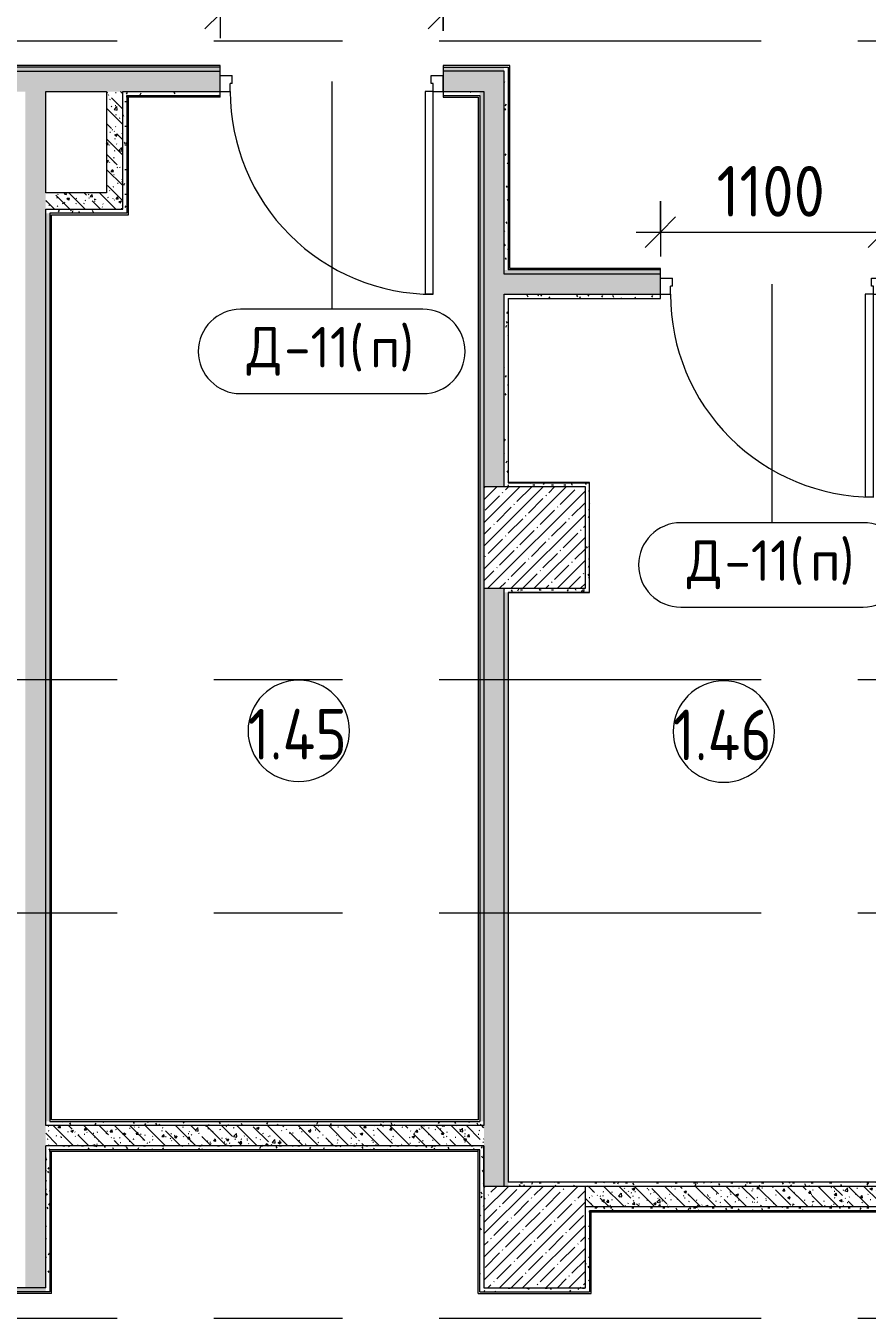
# Model space of a CAD drawing. Header units: millimetres. Extents: x 35848 to 85156, y -2706 to 28205.
# Drawn here: x 76322 to 80469, y 15000 to 21374 of the extents above; entities that cross this region are included whole.
import ezdxf

# ---------------------------------------------------------------- set-up
doc = ezdxf.new("R2010")
doc.units = ezdxf.units.MM
doc.linetypes.add('Осевая', pattern=[3175, 635, -476.25, 1587.5, -476.25])
for name, color, linetype, lineweight in [('A-ANNO-DIMS', 7, 'Continuous', 9), ('A-ANNO-DIMS-100', 7, 'Continuous', 9), ('A-AREA-IDEN', 7, 'Continuous', 9), ('A-DOOR-IDEN', 7, 'Continuous', 9), ('A-WALL', 7, 'Continuous', 9), ('I-WALL', 7, 'Continuous', 9), ('S-COLS', 7, 'Continuous', 9), ('Оси-2', 7, 'Осевая', 9)]:
    doc.layers.add(name, color=color, linetype=linetype, lineweight=lineweight)
for name, color, linetype, lineweight, true_color in [('A-DOOR-1', 1, 'Continuous', 9, 0xff0000), ('A-DOOR-2', 1, 'Continuous', 13, 0xff0000), ('A-DOOR-FRAM-1', 1, 'Continuous', 13, 0xff0000), ('A-WALL-1', 7, 'Continuous', 9, 0x3c3c3c), ('A-WALL-FNSH-1', 7, 'Continuous', 9, 0x3c3c3c)]:
    doc.layers.add(name, color=color, linetype=linetype, lineweight=lineweight, true_color=true_color)
doc.styles.add('GOST Common', font='GOST_Common.ttf', dxfattribs={"height": 200})
doc.styles.add('GOST Common_1', font='GOST_Common.ttf', dxfattribs={"width": 0.9, "height": 250})
doc.styles.add('ISOCPEUR', font='isocpeur.ttf', dxfattribs={"width": 0.9, "height": 250})
doc.dimstyles.new('ISO-2_5_0_9К_БОЛЬШОЙ', dxfattribs={"dimscale": 304.8, "dimtxt": 248.995294, "dimasz": 0.492126, "dimexe": 0.393701, "dimexo": 0.984252, "dimgap": 0, "dimtad": 1, "dimdec": 0, "dimrnd": 10, "dimzin": 0, "dimdsep": 46, "dimtxsty": 'ISOCPEUR', "dimblk1": 'OBLIQUE', "dimblk2": 'OBLIQUE', "dimsah": 1, "dimcen": 0.09, "dimdle": 0.393701, "dimazin": 0, "dimtfac": 1, "dimtdec": 4, "dimtix": 1, "dimtmove": 0, "dimatfit": 3, "dimfxl": 1, "dimtvp": 1, "dimtolj": 1, "dimtzin": 0, "dimarcsym": 2})
pattern_1 = [(135, (0, 0), (-75.43415, -75.43415), [106.68, -17.78, 3.556, -17.78]), (135, (0, 75.39), (-75.43415, -75.43415), []), (50, (0, 0), (127.52922, -11.15758), [13.335, -146.685]), (355, (0, 0), (-24.66966, 133.74002), [10.668, -117.348]), (100.451, (10.63, -0.93), (102.85973, 122.58178), [11.333, -124.663]), (46.184, (0, 35.56), (189.75516, -29.43036), [20.002, -220.027]), (96.636, (15.81, 33.1), (166.1822, 173.1996), [17, -186.995]), (351.184, (0, 35.56), (166.18393, 173.19757), [16.002, -176.022]), (21, (17.78, 26.67), (106.13027, -71.58603), [13.335, -146.685]), (326, (17.78, 26.67), (43.26188, 128.93175), [10.668, -117.348]), (71.451, (26.62, 20.7), (149.39198, 57.34505), [11.333, -124.663]), (37.5, (0, 0), (2.162228, 59.188357), [3.353, -112.573, 3.353, -115.773, -117.793]), (37.5, (0, 0), (2.162228, 59.188357), [-235.052, 3.353, -114.44]), (7.5, (0, 0), (46.773857, 70.126152), [3.353, -64.567, 3.353, -109.906, -44.894]), (7.5, (0, 0), (46.773857, 70.126152), [-181.178, 3.353, -41.542]), (327.5, (-39.65, 0), (94.91367, -4.010093), [3.353, -41.097, 3.353, -135.331, -184.023]), (327.5, (-39.65, 0), (94.91367, -4.010093), [-183.134, 3.353, -180.67]), (317.5, (-57.43, 0), (103.69057, 17.79882), [3.353, -54.432, 3.353, -88.748, -130.683]), (317.5, (-57.43, 0), (103.69057, 17.79882), [-149.885, 3.353, -127.33])]
pattern_2 = [(0, (0, 0), (121.92, 30.48), [10.058, -81.382, 10.058, -81.382, -487.68]), (0, (0, 0), (121.92, 30.48), [-182.88, 10.058, -172.822, 10.058, -81.382, -213.36]), (0, (0, 0), (121.92, 30.48), [-457.2, 10.058, -50.902, 10.058, -142.342]), (120, (45.72, 15.24), (-87.356454, 90.345817), [10.058, -81.382, 10.058, -81.382, -487.68]), (120, (45.72, 15.24), (-87.356454, 90.345817), [-182.88, 10.058, -172.822, 10.058, -81.382, -213.36]), (120, (45.72, 15.24), (-87.356454, 90.345817), [-457.2, 10.058, -50.902, 10.058, -142.342]), (240, (60.96, 76.2), (-34.563546, -120.825817), [10.058, -81.382, 10.058, -81.382, -487.68]), (240, (60.96, 76.2), (-34.563546, -120.825817), [-182.88, 10.058, -172.822, 10.058, -81.382, -213.36]), (240, (60.96, 76.2), (-34.563546, -120.825817), [-457.2, 10.058, -50.902, 10.058, -142.342])]

# ---------------------------------------------------------------- blocks, each defined once
blk = doc.blocks.new('110_Дверь_СКБ_1Ст_Внутренняя1 - Д-11п 1100x2100h_кладовые _все__ коридор _между помещениями блока столовой__ моечные _все_ 2-32102277-План заполнения и маркировки дверных проемов 1 этажа в осях 12-23')
at = {"layer": 'A-DOOR-1'}
blk.add_arc((-487.5, 50), 1000, 360, 90, dxfattribs=at)
at = {"layer": 'A-DOOR-2'}
for p, q in [((-487.5, 1050), (-447.5, 1050)), ((-487.5, 1050), (-487.5, 50)), ((-447.5, 50), (-447.5, 1050)), ((-487.5, 50), (-447.5, 50))]:
    blk.add_line(p, q, dxfattribs=at)
at = {"layer": 'A-DOOR-FRAM-1'}
for p, q in [((-487.5, 50), (-537.5, 50)), ((-537.5, 50), (-537.5, -30)), ((-487.5, 50), (-487.5, 10)), ((-487.5, 10), (-477.5, 10)), ((-477.5, 10), (-477.5, -30)), ((502.5, 10), (512.5, 10)), ((502.5, 10), (502.5, -30)), ((562.5, 50), (512.5, 50)), ((512.5, 50), (512.5, 10)), ((562.5, 50), (562.5, -30)), ((-477.5, -30), (-537.5, -30)), ((562.5, -30), (502.5, -30))]:
    blk.add_line(p, q, dxfattribs=at)
blk = doc.blocks.new('BSC_Колонна _Прямоугольная - 500х500-V32-План заполнения и маркировки дверных проемов 1 этажа в осях 12-23')
at = {"layer": 'S-COLS'}
h = blk.add_hatch(dxfattribs=at)
h.set_pattern_fill('FP_46', color=256, style=0, pattern_type=2)
h.set_pattern_definition([(45, (-78830, -15400), (-57.02463, 57.02463), []), (45, (-78772.975, -15400), (-57.02463, 57.02463), [100.806, -20.161, 3.353, -16.808])])
h.paths.add_polyline_path([(-250, -250), (250, -250), (250, 250), (-250, 250)])
for p, q in [((250, 250), (-250, 250)), ((-250, 250), (-250, -250)), ((250, -250), (250, 250)), ((-250, -250), (250, -250))]:
    blk.add_line(p, q, dxfattribs=at)
blk = doc.blocks.new('BSC_Колонна _Прямоугольная - 500х500-V42-План заполнения и маркировки дверных проемов 1 этажа в осях 12-23')
at = {"layer": 'S-COLS'}
h = blk.add_hatch(dxfattribs=at)
h.set_pattern_fill('FP_49', color=256, style=0, pattern_type=2)
h.set_pattern_definition([(45, (-78830, -18850), (-57.02463, 57.02463), []), (45, (-78772.975, -18850), (-57.02463, 57.02463), [100.806, -20.161, 3.353, -16.808])])
h.paths.add_polyline_path([(-250, -250), (250, -250), (250, 250), (-250, 250), (-250, -4.3)])
for p, q in [((250, 250), (-250, 250)), ((-250, 250), (-250, -250)), ((250, -250), (250, 250)), ((-250, -250), (250, -250))]:
    blk.add_line(p, q, dxfattribs=at)
blk = doc.blocks.new('М_двери - Типоразмер_рамка-25223575-План заполнения и маркировки дверных проемов 1 этажа в осях 12-23')
at = {"layer": 'A-DOOR-IDEN'}
for p, q in [((4.496, 2.08), (-4.496, 2.08)), ((-4.496, -2.08), (4.496, -2.08))]:
    blk.add_line(p, q, dxfattribs=at)
for centre, start, end in [((-4.496, 0), 90, 270), ((4.496, 0), 270, 90)]:
    blk.add_arc(centre, 2.08, start, end, dxfattribs=at)
blk = doc.blocks.new('DIMBLOCK41-План заполнения и маркировки дверных проемов 1 этажа в осях 12-23')
at = {"layer": 'A-ANNO-DIMS-100'}
for p, q in [((78379.8, 21350), (78379.8, 21554.1)), ((77279.8, 21510), (77279.8, 21314.1)), ((77279.8, 21434.1), (77279.8, 21510)), ((77159.8, 21434.1), (78499.8, 21434.1)), ((78379.8, 21434.1), (78379.8, 21350))]:
    blk.add_line(p, q, dxfattribs=at)
at = {"layer": 'A-ANNO-DIMS-100', "lineweight": 20}
for p, q in [((77279.8, 21434.1), (77354.8, 21509.1)), ((78379.8, 21434.1), (78454.8, 21509.1)), ((77279.8, 21434.1), (77204.8, 21359.1)), ((78379.8, 21434.1), (78304.8, 21359.1))]:
    blk.add_line(p, q, dxfattribs=at)
at = {"layer": 'A-ANNO-DIMS-100', "color": 0, "insert": (77556.9, 21760.7), "char_height": 250, "width": 655.049, "attachment_point": 1, "line_spacing_factor": 1.149209, "style": 'ISOCPEUR'}
blk.add_mtext('1100', dxfattribs=at)
blk = doc.blocks.new('_Oblique')
at = {"color": 0, "linetype": 'ByBlock', "lineweight": -2}
blk.add_line((-0.5, -0.5), (0.5, 0.5), dxfattribs=at)
blk = doc.blocks.new('DIMBLOCK42-План заполнения и маркировки дверных проемов 1 этажа в осях 12-23')
at = {"layer": 'A-ANNO-DIMS-100'}
for p, q in [((79450, 20510), (79450, 20236.3)), ((79450, 20356.3), (79450, 20510)), ((80550, 20350), (80550, 20476.3)), ((79330, 20356.3), (80670, 20356.3)), ((80550, 20356.3), (80550, 20350))]:
    blk.add_line(p, q, dxfattribs=at)
at = {"layer": 'A-ANNO-DIMS-100', "lineweight": 20}
for p, q in [((79450, 20356.3), (79525, 20431.3)), ((80550, 20356.3), (80625, 20431.3)), ((79450, 20356.3), (79375, 20281.3)), ((80550, 20356.3), (80475, 20281.3))]:
    blk.add_line(p, q, dxfattribs=at)
at = {"layer": 'A-ANNO-DIMS-100', "color": 0, "insert": (79727.1, 20682.9), "char_height": 250, "width": 655.049, "attachment_point": 1, "line_spacing_factor": 1.149209, "style": 'ISOCPEUR'}
blk.add_mtext('1100', dxfattribs=at)
blk = doc.blocks.new('Марка_Помещения - Номер-25198446-План заполнения и маркировки дверных проемов 1 этажа в осях 12-23')
at = {"layer": 'A-AREA-IDEN'}
for start, end in [(360, 180), (180, 360)]:
    blk.add_arc((0, 0), 2.5, start, end, dxfattribs=at)

msp = doc.modelspace()

# ---------------------------------------------------------------- hatches: boundary and pattern name
at = {"layer": 'I-WALL'}
h = msp.add_hatch(dxfattribs=at)
h.set_pattern_fill('FP_58', color=256, style=0, pattern_type=2)
h.set_pattern_definition(pattern_2)
h.paths.add_polyline_path([(78579.8, 21150), (78679.8, 21150), (78679.8, 21170), (78379.8, 21170), (78379.8, 21150)])
h.paths.add_polyline_path([(77279.8, 21150), (77279.8, 21170), (76169.8, 21170), (76169.8, 21150)])
h.paths.add_polyline_path([(68295, 21150), (69060, 21150), (69060, 21170), (68295, 21170)])
h.paths.add_polyline_path([(70210, 21150), (74719.8, 21150), (74719.8, 21170), (70210, 21170)])
h.paths.add_polyline_path([(66260, 21150), (67145, 21150), (67145, 21170), (66260, 21170)])
h = msp.add_hatch(dxfattribs=at)
h.set_pattern_fill('FP_58', color=256, style=0, pattern_type=2)
h.set_pattern_definition(pattern_2)
h.paths.add_polyline_path([(78679.8, 20170), (78699.8, 20170), (78699.8, 21170), (78679.8, 21170), (78679.8, 21010.9)])
h = msp.add_hatch(dxfattribs=at)
h.set_pattern_fill('FP_22', color=256, style=0, pattern_type=2)
h.set_pattern_definition(pattern_1)
h.paths.add_polyline_path([(76799.5, 21050), (77279.8, 21050), (77279.8, 21150), (76144.8, 21150), (76144.8, 21050), (76719.5, 21050)])
h.paths.add_polyline_path([(78579.8, 21050), (78579.8, 21150), (78379.8, 21150), (78379.8, 21050)])
h.paths.add_polyline_path([(74671.1, 21050), (74744.8, 21050), (74744.8, 21150), (70810, 21150), (70810, 21050), (73218.7, 21050)])
h.paths.add_polyline_path([(70310, 21050), (70310, 21150), (70185, 21150), (70185, 21050), (70210, 21050)])
h.paths.add_polyline_path([(69060, 21050), (69085, 21050), (69085, 21150), (68270, 21150), (68270, 21050), (68861.3, 21050)])
h = msp.add_hatch(dxfattribs=at)
h.set_pattern_fill('FP_22', color=256, style=0, pattern_type=2)
h.set_pattern_definition(pattern_1)
h.paths.add_polyline_path([(78579.8, 15150), (78580, 15150.8), (78580, 15650), (78679.8, 15650), (78679.8, 18600), (78580, 18600), (78580, 19100), (78679.8, 19100), (78679.8, 21150), (78579.8, 21150), (78579.8, 15850)])
h = msp.add_hatch(dxfattribs=at)
h.set_pattern_fill('FP_22', color=256, style=0, pattern_type=2)
h.set_pattern_definition(pattern_1)
h.paths.add_polyline_path([(76419.8, 15150), (76419.8, 21050), (76319.8, 21050), (76319.8, 15150)])
h = msp.add_hatch(dxfattribs=at)
h.set_pattern_fill('FP_22', color=256, style=0, pattern_type=2)
h.set_pattern_definition(pattern_1)
h.paths.add_polyline_path([(76719.5, 20550), (76799.5, 20550), (76799.5, 21050), (76719.5, 21050), (76719.5, 21010.9)])
h = msp.add_hatch(dxfattribs=at)
h.set_pattern_fill('FP_58', color=256, style=0, pattern_type=2)
h.set_pattern_definition(pattern_2)
h.paths.add_polyline_path([(78379.8, 21030), (78559.8, 21030), (78559.8, 21050), (78379.8, 21050)])
h.paths.add_polyline_path([(76799.5, 21030), (77279.8, 21030), (77279.8, 21050), (76799.5, 21050)])
h = msp.add_hatch(dxfattribs=at)
h.set_pattern_fill('FP_58', color=256, style=0, pattern_type=2)
h.set_pattern_definition(pattern_2)
h.paths.add_polyline_path([(78559.8, 15970), (78579.8, 15970), (78579.8, 21050), (78559.8, 21050), (78559.8, 15978)])
h = msp.add_hatch(dxfattribs=at)
h.set_pattern_fill('FP_58', color=256, style=0, pattern_type=2)
h.set_pattern_definition(pattern_2)
h.paths.add_polyline_path([(76799.5, 20450), (76819.5, 20450), (76819.5, 21030), (76799.5, 21030), (76799.5, 20470)])
h = msp.add_hatch(dxfattribs=at)
h.set_pattern_fill('FP_22', color=256, style=0, pattern_type=2)
h.set_pattern_definition(pattern_1)
h.paths.add_polyline_path([(76799.5, 20470), (76799.5, 20550), (76419.8, 20550), (76419.8, 20470)])
h = msp.add_hatch(dxfattribs=at)
h.set_pattern_fill('FP_58', color=256, style=0, pattern_type=2)
h.set_pattern_definition(pattern_2)
h.paths.add_polyline_path([(76439.8, 20450), (76799.5, 20450), (76799.5, 20470), (76419.8, 20470), (76419.8, 20450)])
h = msp.add_hatch(dxfattribs=at)
h.set_pattern_fill('FP_58', color=256, style=0, pattern_type=2)
h.set_pattern_definition(pattern_2)
h.paths.add_polyline_path([(76419.8, 15970), (76439.8, 15970), (76439.8, 20450), (76419.8, 20450), (76419.8, 16680.5)])
h = msp.add_hatch(dxfattribs=at)
h.set_pattern_fill('FP_58', color=256, style=0, pattern_type=2)
h.set_pattern_definition(pattern_2)
h.paths.add_polyline_path([(84480, 20150), (84510.7, 20150.6), (84510.7, 20170), (84380, 20170), (84380, 20150)])
h.paths.add_polyline_path([(79450, 20150), (79450, 20170), (78679.8, 20170), (78679.8, 20150), (79028.5, 20150)])
h.paths.add_polyline_path([(80550, 20150), (81730, 20150), (81730, 20170), (80550, 20170)])
h.paths.add_polyline_path([(83385.8, 20150), (83430, 20150), (83430, 20170), (82830, 20170), (82830, 20150)])
h = msp.add_hatch(dxfattribs=at)
h.set_pattern_fill('FP_22', color=256, style=0, pattern_type=2)
h.set_pattern_definition(pattern_1)
h.paths.add_polyline_path([(79028.5, 20050), (79450, 20050), (79450, 20150), (78679.8, 20150), (78679.8, 20050)])
h.paths.add_polyline_path([(80650, 20050), (81450, 20050), (81450, 20150), (80550, 20150), (80550, 20050)])
h = msp.add_hatch(dxfattribs=at)
h.set_pattern_fill('FP_58', color=256, style=0, pattern_type=2)
h.set_pattern_definition(pattern_2)
h.paths.add_polyline_path([(78679.8, 19100), (78699.8, 19100), (78699.8, 20050), (78679.8, 20050)])
h = msp.add_hatch(dxfattribs=at)
h.set_pattern_fill('FP_58', color=256, style=0, pattern_type=2)
h.set_pattern_definition(pattern_2)
h.paths.add_polyline_path([(78699.8, 20030), (79450, 20030), (79450, 20050), (78699.8, 20050)])
h.paths.add_polyline_path([(80630, 20030), (80630, 20050), (80550, 20050), (80550, 20030), (80629, 20030)])
h = msp.add_hatch(dxfattribs=at)
h.set_pattern_fill('FP_58', color=256, style=0, pattern_type=2)
h.set_pattern_definition(pattern_2)
h.paths.add_polyline_path([(79100, 19100), (79100, 19120), (78699.8, 19120), (78699.8, 19100), (79080, 19100)])
h = msp.add_hatch(dxfattribs=at)
h.set_pattern_fill('FP_58', color=256, style=0, pattern_type=2)
h.set_pattern_definition(pattern_2)
h.paths.add_polyline_path([(79080, 18580), (79100, 18580), (79100, 19100), (79080, 19100), (79080, 18600)])
h = msp.add_hatch(dxfattribs=at)
h.set_pattern_fill('FP_58', color=256, style=0, pattern_type=2)
h.set_pattern_definition(pattern_2)
h.paths.add_polyline_path([(78679.8, 18580), (79080, 18580), (79080, 18600), (78679.8, 18600)])
h = msp.add_hatch(dxfattribs=at)
h.set_pattern_fill('FP_58', color=256, style=0, pattern_type=2)
h.set_pattern_definition(pattern_2)
h.paths.add_polyline_path([(78679.8, 15650), (78699.8, 15650), (78699.8, 18580), (78679.8, 18580), (78679.8, 16680.5)])
h = msp.add_hatch(dxfattribs=at)
h.set_pattern_fill('FP_58', color=256, style=0, pattern_type=2)
h.set_pattern_definition(pattern_2)
h.paths.add_polyline_path([(76419.8, 15950), (78579.8, 15950), (78579.8, 15970), (76419.8, 15970)])
h = msp.add_hatch(dxfattribs=at)
h.set_pattern_fill('FP_22', color=256, style=0, pattern_type=2)
h.set_pattern_definition(pattern_1)
h.paths.add_polyline_path([(76419.8, 15850), (78579.8, 15850), (78579.8, 15950), (76419.8, 15950)])
h = msp.add_hatch(dxfattribs=at)
h.set_pattern_fill('FP_58', color=256, style=0, pattern_type=2)
h.set_pattern_definition(pattern_2)
h.paths.add_polyline_path([(78560, 15830), (78560, 15850), (76419.8, 15850), (76419.8, 15830), (78552, 15830)])
h = msp.add_hatch(dxfattribs=at)
h.set_pattern_fill('FP_58', color=256, style=0, pattern_type=2)
h.set_pattern_definition(pattern_2)
h.paths.add_polyline_path([(76419.8, 15130), (76439.8, 15130), (76439.8, 15830), (76419.8, 15830), (76419.8, 15150)])
h = msp.add_hatch(dxfattribs=at)
h.set_pattern_fill('FP_58', color=256, style=0, pattern_type=2)
h.set_pattern_definition(pattern_2)
h.paths.add_polyline_path([(78560, 15150), (78580, 15150), (78580, 15850), (78560, 15850), (78560, 15830)])
h = msp.add_hatch(dxfattribs=at)
h.set_pattern_fill('FP_58', color=256, style=0, pattern_type=2)
h.set_pattern_definition(pattern_2)
h.paths.add_polyline_path([(78699.8, 15650), (81050, 15650), (81050, 15670), (78699.8, 15670)])
h = msp.add_hatch(dxfattribs=at)
h.set_pattern_fill('FP_22', color=256, style=0, pattern_type=2)
h.set_pattern_definition(pattern_1)
h.paths.add_polyline_path([(81050, 15550), (81050, 15650), (79080, 15650), (79080, 15550), (80480.9, 15550)])
h = msp.add_hatch(dxfattribs=at)
h.set_pattern_fill('FP_58', color=256, style=0, pattern_type=2)
h.set_pattern_definition(pattern_2)
h.paths.add_polyline_path([(79080, 15530), (81030, 15530), (81030, 15550), (79080, 15550)])
h = msp.add_hatch(dxfattribs=at)
h.set_pattern_fill('FP_58', color=256, style=0, pattern_type=2)
h.set_pattern_definition(pattern_2)
h.paths.add_polyline_path([(79100, 15130), (79100, 15530), (79080, 15530), (79080, 15130)])
h = msp.add_hatch(dxfattribs=at)
h.set_pattern_fill('FP_58', color=256, style=0, pattern_type=2)
h.set_pattern_definition(pattern_2)
h.paths.add_polyline_path([(76123.6, 15130), (76419.8, 15130), (76419.8, 15150), (70810, 15150), (70810, 15130), (73218.7, 15130)])
h = msp.add_hatch(dxfattribs=at)
h.set_pattern_fill('FP_58', color=256, style=0, pattern_type=2)
h.set_pattern_definition(pattern_2)
h.paths.add_polyline_path([(78560, 15130), (78579.8, 15150), (78560, 15150)])
h.paths.add_polyline_path([(79080, 15130), (79080, 15150), (78580, 15150), (78560, 15130), (79028.5, 15130)])

# ---------------------------------------------------------------- linework, layer by layer
at = {"layer": 'A-DOOR-IDEN'}
for p, q in [((77829.8, 21100), (77829.8, 19976.1)), ((80000, 20100), (80000, 18923.3))]:
    msp.add_line(p, q, dxfattribs=at)
at = {"layer": 'A-WALL'}
for p, q in [((77279.8, 21170), (76169.8, 21170)), ((78379.8, 21170), (78679.8, 21170)), ((78699.8, 21170), (78699.8, 20170)), ((76144.8, 21150), (77279.8, 21150)), ((78679.8, 21150), (78379.8, 21150)), ((78559.8, 21030), (78559.8, 15970)), ((76799.5, 20450), (76439.8, 20450)), ((76439.8, 20450), (76439.8, 15970)), ((79450, 20170), (78699.8, 20170)), ((78699.8, 20030), (79450, 20030)), ((78699.8, 20030), (78699.8, 19120)), ((78699.8, 19120), (79100, 19120)), ((79080, 18580), (78699.8, 18580)), ((78699.8, 18580), (78699.8, 15670)), ((76439.8, 15970), (78559.8, 15970)), ((78560, 15830), (76439.8, 15830)), ((78560, 15150), (78560, 15830)), ((81030, 15670), (78699.8, 15670)), ((81030, 15530), (79100, 15530)), ((76419.8, 15130), (70830, 15130))]:
    msp.add_line(p, q, dxfattribs=at)
at = {"layer": 'A-WALL-1'}
for p, q in [((77279.8, 21030), (77279.8, 21170)), ((78379.8, 21170), (78379.8, 21030)), ((78679.8, 20150), (78679.8, 21150)), ((76419.8, 20550), (76419.8, 21050)), ((76419.8, 21050), (76719.5, 21050)), ((76719.5, 21050), (76719.5, 20550)), ((76799.5, 21050), (77279.8, 21050)), ((76799.5, 20470), (76799.5, 21050)), ((78379.8, 21050), (78579.8, 21050)), ((78579.8, 21050), (78579.8, 15950)), ((76819.5, 21030), (77279.8, 21030)), ((76819.5, 21022), (76819.5, 21030)), ((78379.8, 21030), (78559.8, 21030)), ((76719.5, 20550), (76419.8, 20550)), ((76419.8, 15950), (76419.8, 20470)), ((76419.8, 20470), (76799.5, 20470)), ((79450, 20150), (78679.8, 20150)), ((79450, 20030), (79450, 20170)), ((78679.8, 19100), (78679.8, 20050)), ((78679.8, 20050), (79450, 20050)), ((79100, 18580), (79100, 19120)), ((78679.8, 15650), (78679.8, 18600)), ((78579.8, 15950), (76419.8, 15950)), ((76419.8, 15150), (76419.8, 15850)), ((78580, 15850), (76419.8, 15850)), ((76439.8, 15822), (76439.8, 15830)), ((78579.8, 15850), (78579.8, 15150)), ((78580, 15650), (78580, 15850)), ((81050, 15650), (79080, 15650)), ((79080, 15550), (81050, 15550)), ((79100, 15522), (79100, 15530)), ((76419.8, 15150), (74040, 15150)), ((78560, 15130), (79100, 15130))]:
    msp.add_line(p, q, dxfattribs=at)
at = {"layer": 'A-WALL-FNSH-1'}
for p, q in [((77279.8, 21178), (76144.8, 21178)), ((77279.8, 21170), (77279.8, 21178)), ((78707.8, 21178), (78379.8, 21178)), ((78379.8, 21178), (78379.8, 21170)), ((78679.8, 21170), (78699.8, 21170)), ((78707.8, 20178), (78707.8, 21178)), ((76819.5, 21022), (76819.5, 20450)), ((77279.8, 21022), (76819.5, 21022)), ((76827.5, 20442), (76827.5, 21022)), ((77279.8, 21022), (77279.8, 21030)), ((78379.8, 21030), (78379.8, 21022)), ((78379.8, 21022), (78551.8, 21022)), ((78551.8, 21022), (78551.8, 15978)), ((76447.8, 20442), (76827.5, 20442)), ((76447.8, 15978), (76447.8, 20442)), ((76819.5, 20450), (76799.5, 20450)), ((79450, 20178), (78707.8, 20178)), ((79450, 20170), (79450, 20178)), ((78700.8, 20029), (79450, 20029)), ((78700.8, 19121), (78700.8, 20029)), ((79450, 20029), (79450, 20030)), ((79101, 19121), (78700.8, 19121)), ((79101, 18579), (79101, 19121)), ((78700.8, 18579), (79101, 18579)), ((78700.8, 15671), (78700.8, 18579)), ((79100, 18580), (79080, 18580)), ((78551.8, 15978), (76447.8, 15978)), ((76439.8, 15822), (76439.8, 15130)), ((78552, 15822), (76439.8, 15822)), ((76447.8, 15122), (76447.8, 15822)), ((78552, 15122), (78552, 15830)), ((81029, 15671), (78700.8, 15671)), ((79100, 15522), (79100, 15130)), ((81022, 15522), (79100, 15522)), ((79108, 15122), (79108, 15522)), ((76447.8, 15122), (70830, 15122)), ((76439.8, 15130), (76419.8, 15130)), ((78552, 15122), (79108, 15122)), ((78560, 15130), (78560, 15150))]:
    msp.add_line(p, q, dxfattribs=at)
at = {"layer": 'Оси-2'}
for p, q in [((39148.5, 21300), (82060, 21300)), ((39148.5, 18150), (82060, 18150)), ((39148.5, 17000), (82060, 17000)), ((39148.5, 15000), (81460, 15000))]:
    msp.add_line(p, q, dxfattribs=at)

# ---------------------------------------------------------------- block references
at = {"layer": 'A-AREA-IDEN', "xscale": 99.99999999999993, "yscale": 99.99999999999993, "zscale": 99.99999999999993}
for p in [(77667.4, 17896.6), (79762.6, 17893.1)]:
    msp.add_blockref('Марка_Помещения - Номер-25198446-План заполнения и маркировки дверных проемов 1 этажа в осях 12-23', p, dxfattribs=at)
at = {"layer": 'A-DOOR-1', "rotation": 180}
for p in [(77842.3, 21100), (80012.5, 20100)]:
    msp.add_blockref('110_Дверь_СКБ_1Ст_Внутренняя1 - Д-11п 1100x2100h_кладовые _все__ коридор _между помещениями блока столовой__ моечные _все_ 2-32102277-План заполнения и маркировки дверных проемов 1 этажа в осях 12-23', p, dxfattribs=at)
at = {"layer": 'A-DOOR-IDEN', "xscale": 99.99999999999993, "yscale": 99.99999999999993, "zscale": 99.99999999999993}
for p in [(77829.8, 19768.1), (80000, 18715.2)]:
    msp.add_blockref('М_двери - Типоразмер_рамка-25223575-План заполнения и маркировки дверных проемов 1 этажа в осях 12-23', p, dxfattribs=at)
at = {"layer": 'S-COLS'}
for name, p in [('BSC_Колонна _Прямоугольная - 500х500-V42-План заполнения и маркировки дверных проемов 1 этажа в осях 12-23', (78830, 18850)), ('BSC_Колонна _Прямоугольная - 500х500-V32-План заполнения и маркировки дверных проемов 1 этажа в осях 12-23', (78830, 15400))]:
    msp.add_blockref(name, p, dxfattribs=at)

# ---------------------------------------------------------------- texts
at = {"layer": 'A-AREA-IDEN', "char_height": 250, "width": 627.721, "attachment_point": 1, "style": 'GOST Common_1'}
for s, insert in [('1.45', (77416.5, 18005.2)), ('1.46', (79511.8, 18001.7))]:
    msp.add_mtext(s, dxfattribs=dict(at, insert=insert))
at = {"layer": 'A-DOOR-IDEN', "char_height": 200, "attachment_point": 1, "style": 'GOST Common'}
for s, insert, width in [('\\fGOST Common|b0|i0|c204|p34|;Д', (77410.6, 19889.3), 224.472), ('-11(', (77595.8, 19889.3), 513.08), ('\\fGOST Common|b0|i0|c204|p34|;)', (78164.6, 19889.3), 96.202), ('\\fGOST Common|b0|i0|c204|p34|;п', (78019.1, 19889.3), 176.371), ('\\fGOST Common|b0|i0|c204|p34|;Д', (79580.8, 18836.5), 224.472), ('-11(', (79766, 18836.5), 513.08), ('\\fGOST Common|b0|i0|c204|p34|;)', (80334.8, 18836.5), 96.202), ('\\fGOST Common|b0|i0|c204|p34|;п', (80189.3, 18836.5), 176.371)]:
    msp.add_mtext(s, dxfattribs=dict(at, insert=insert, width=width))

# ---------------------------------------------------------------- dimensions: what is measured, and where the dimension line sits
at = {"layer": 'A-ANNO-DIMS'}
for base, p1, p2, picture, middle in [((78379.8, 21434.1), (77279.8, 21210), (78379.8, 21050), 'DIMBLOCK41-План заполнения и маркировки дверных проемов 1 этажа в осях 12-23', (77829.8, 21559.1)), ((80550, 20356.3), (79450, 20210), (80550, 20050), 'DIMBLOCK42-План заполнения и маркировки дверных проемов 1 этажа в осях 12-23', (80000, 20481.3))]:
    dim = msp.add_linear_dim(base=base, p1=p1, p2=p2, dimstyle='ISO-2_5_0_9К_БОЛЬШОЙ', override={"dimpost": '<>', "dimfxl": 1111.575459}, dxfattribs=at)
    dim.commit()
    dim.dimension.update_dxf_attribs({"geometry": picture, "text_midpoint": middle})

doc.saveas('drawing.dxf')
